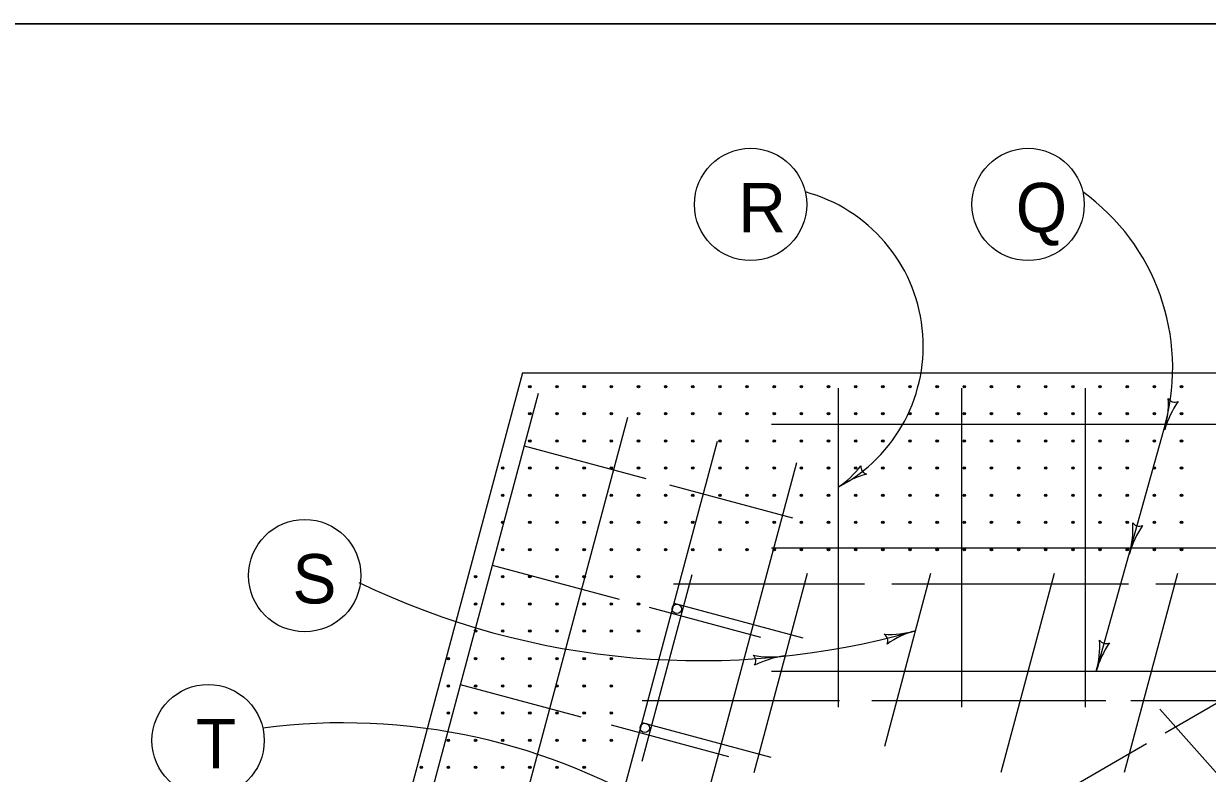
# Model space of a CAD drawing. Extents: x 1007 to 1035.5, y 1000.5 to 1021.5.
# Drawn here: x 1017.55 to 1022.346, y 1018.465 to 1021.5 of the extents above; entities that cross this region are included whole.
import ezdxf

# ---------------------------------------------------------------- set-up
doc = ezdxf.new("R2010")
doc.units = 0
for name, color, linetype in [('Level 1', 7, 'Continuous'), ('Level 10', 7, 'Continuous'), ('Level 11', 7, 'Continuous')]:
    doc.layers.add(name, color=color, linetype=linetype)

msp = doc.modelspace()

# ---------------------------------------------------------------- linework, layer by layer
at = {"layer": 'Level 1'}
for p, q in [((1019.571, 1020.0861), (1017.5996, 1012.7284)), ((1019.571, 1020.0861), (1023.5795, 1020.0861)), ((1019.635, 1020.0028), (1018.6343, 1016.2678)), ((1020.8503, 1020.0236), (1020.8503, 1018.7319)), ((1021.3503, 1020.0236), (1021.3503, 1018.7319)), ((1021.8503, 1020.0236), (1021.8503, 1018.7319)), ((1019.9972, 1019.9057), (1018.9841, 1016.1246)), ((1020.5795, 1019.8778), (1023.1212, 1019.8778)), ((1022.1763, 1019.8819), (1021.8955, 1018.8778)), ((1020.3594, 1019.8086), (1019.3284, 1015.961)), ((1019.5783, 1019.7903), (1020.0703, 1019.6584)), ((1020.6813, 1019.7223), (1019.646, 1015.8583)), ((1020.1668, 1019.6325), (1020.6648, 1019.4991)), ((1020.5795, 1019.3778), (1023.1212, 1019.3778)), ((1019.4488, 1019.3073), (1019.9628, 1019.1695)), ((1020.2576, 1019.2681), (1020.055, 1018.5119)), ((1020.7248, 1019.2735), (1020.5086, 1018.4663)), ((1021.2248, 1019.2735), (1021.0373, 1018.5734)), ((1021.7248, 1019.2735), (1021.5092, 1018.4685)), ((1022.2248, 1019.2735), (1022.0092, 1018.4685)), ((1020.1833, 1019.2318), (1020.9566, 1019.2318)), ((1021.0675, 1019.2318), (1022.0258, 1019.2318)), ((1022.1368, 1019.2318), (1022.7248, 1019.2318)), ((1020.0851, 1019.1368), (1020.5353, 1019.0161)), ((1020.1841, 1019.1533), (1020.7073, 1019.0131)), ((1022.1749, 1018.6289), (1022.9019, 1019.0494)), ((1020.5795, 1018.8778), (1023.1212, 1018.8778)), ((1019.3194, 1018.8243), (1019.8083, 1018.6933)), ((1020.0567, 1018.7597), (1020.8557, 1018.7597)), ((1020.9868, 1018.7597), (1021.935, 1018.7597)), ((1022.0359, 1018.7597), (1022.5983, 1018.7597)), ((1023.0382, 1017.7245), (1022.1533, 1018.7248)), ((1019.9306, 1018.6606), (1020.4059, 1018.5332)), ((1020.0547, 1018.6703), (1020.5778, 1018.5302)), ((1020.8984, 1017.8905), (1022.0994, 1018.5853))]:
    msp.add_line(p, q, dxfattribs=at)
for centre, radius in [((1020.4954, 1020.7681), 0.2274), ((1021.6195, 1020.7681), 0.2274), ((1019.6011, 1020.0306), 0.005), ((1019.6011, 1020.0306), 0.0025), ((1019.7111, 1020.0306), 0.005), ((1019.7111, 1020.0306), 0.0025), ((1019.8211, 1020.0306), 0.005), ((1019.8211, 1020.0306), 0.0025), ((1019.9311, 1020.0306), 0.005), ((1019.9311, 1020.0306), 0.0025), ((1020.0411, 1020.0306), 0.005), ((1020.0411, 1020.0306), 0.0025), ((1020.1511, 1020.0306), 0.005), ((1020.1511, 1020.0306), 0.0025), ((1020.2611, 1020.0306), 0.005), ((1020.2611, 1020.0306), 0.0025), ((1020.3711, 1020.0306), 0.005), ((1020.3711, 1020.0306), 0.0025), ((1020.4811, 1020.0306), 0.005), ((1020.4811, 1020.0306), 0.0025), ((1020.5911, 1020.0306), 0.005), ((1020.5911, 1020.0306), 0.0025), ((1020.7011, 1020.0306), 0.005), ((1020.7011, 1020.0306), 0.0025), ((1020.8111, 1020.0306), 0.005), ((1020.8111, 1020.0306), 0.0025), ((1020.9211, 1020.0306), 0.005), ((1020.9211, 1020.0306), 0.0025), ((1021.0311, 1020.0306), 0.005), ((1021.0311, 1020.0306), 0.0025), ((1021.1411, 1020.0306), 0.005), ((1021.1411, 1020.0306), 0.0025), ((1021.2511, 1020.0306), 0.005), ((1021.2511, 1020.0306), 0.0025), ((1021.3611, 1020.0306), 0.005), ((1021.3611, 1020.0306), 0.0025), ((1021.4711, 1020.0306), 0.005), ((1021.4711, 1020.0306), 0.0025), ((1021.5811, 1020.0306), 0.005), ((1021.5811, 1020.0306), 0.0025), ((1021.6911, 1020.0306), 0.005), ((1021.6911, 1020.0306), 0.0025), ((1021.8011, 1020.0306), 0.005), ((1021.8011, 1020.0306), 0.0025), ((1021.9111, 1020.0306), 0.005), ((1021.9111, 1020.0306), 0.0025), ((1022.0211, 1020.0306), 0.005), ((1022.0211, 1020.0306), 0.0025), ((1022.1311, 1020.0306), 0.005), ((1022.1311, 1020.0306), 0.0025), ((1022.2411, 1020.0306), 0.005), ((1022.2411, 1020.0306), 0.0025), ((1019.6011, 1019.9206), 0.005), ((1019.6011, 1019.9206), 0.0025), ((1019.7111, 1019.9206), 0.005), ((1019.7111, 1019.9206), 0.0025), ((1019.8211, 1019.9206), 0.005), ((1019.8211, 1019.9206), 0.0025), ((1019.9311, 1019.9206), 0.005), ((1019.9311, 1019.9206), 0.0025), ((1020.0411, 1019.9206), 0.005), ((1020.0411, 1019.9206), 0.0025), ((1020.1511, 1019.9206), 0.005), ((1020.1511, 1019.9206), 0.0025), ((1020.2611, 1019.9206), 0.005), ((1020.2611, 1019.9206), 0.0025), ((1020.3711, 1019.9206), 0.005), ((1020.3711, 1019.9206), 0.0025), ((1020.4811, 1019.9206), 0.005), ((1020.4811, 1019.9206), 0.0025), ((1020.5911, 1019.9206), 0.005), ((1020.5911, 1019.9206), 0.0025), ((1020.7011, 1019.9206), 0.005), ((1020.7011, 1019.9206), 0.0025), ((1020.8111, 1019.9206), 0.005), ((1020.8111, 1019.9206), 0.0025), ((1020.9211, 1019.9206), 0.005), ((1020.9211, 1019.9206), 0.0025), ((1021.0311, 1019.9206), 0.005), ((1021.0311, 1019.9206), 0.0025), ((1021.1411, 1019.9206), 0.005), ((1021.1411, 1019.9206), 0.0025), ((1021.2511, 1019.9206), 0.005), ((1021.2511, 1019.9206), 0.0025), ((1021.3611, 1019.9206), 0.005), ((1021.3611, 1019.9206), 0.0025), ((1021.4711, 1019.9206), 0.005), ((1021.4711, 1019.9206), 0.0025), ((1021.5811, 1019.9206), 0.005), ((1021.5811, 1019.9206), 0.0025), ((1021.6911, 1019.9206), 0.005), ((1021.6911, 1019.9206), 0.0025), ((1021.8011, 1019.9206), 0.005), ((1021.8011, 1019.9206), 0.0025), ((1021.9111, 1019.9206), 0.005), ((1021.9111, 1019.9206), 0.0025), ((1022.0211, 1019.9206), 0.005), ((1022.0211, 1019.9206), 0.0025), ((1022.1311, 1019.9206), 0.005), ((1022.1311, 1019.9206), 0.0025), ((1022.2411, 1019.9206), 0.005), ((1022.2411, 1019.9206), 0.0025), ((1019.6011, 1019.8106), 0.005), ((1019.6011, 1019.8106), 0.0025), ((1019.7111, 1019.8106), 0.005), ((1019.7111, 1019.8106), 0.0025), ((1019.8211, 1019.8106), 0.005), ((1019.8211, 1019.8106), 0.0025), ((1019.9311, 1019.8106), 0.005), ((1019.9311, 1019.8106), 0.0025), ((1020.0411, 1019.8106), 0.005), ((1020.0411, 1019.8106), 0.0025), ((1020.1511, 1019.8106), 0.005), ((1020.1511, 1019.8106), 0.0025), ((1020.2611, 1019.8106), 0.005), ((1020.2611, 1019.8106), 0.0025), ((1020.3711, 1019.8106), 0.005), ((1020.3711, 1019.8106), 0.0025), ((1020.4811, 1019.8106), 0.005), ((1020.4811, 1019.8106), 0.0025), ((1020.5911, 1019.8106), 0.005), ((1020.5911, 1019.8106), 0.0025), ((1020.7011, 1019.8106), 0.005), ((1020.7011, 1019.8106), 0.0025), ((1020.8111, 1019.8106), 0.005), ((1020.8111, 1019.8106), 0.0025), ((1020.9211, 1019.8106), 0.005), ((1020.9211, 1019.8106), 0.0025), ((1021.0311, 1019.8106), 0.005), ((1021.0311, 1019.8106), 0.0025), ((1021.1411, 1019.8106), 0.005), ((1021.1411, 1019.8106), 0.0025), ((1021.2511, 1019.8106), 0.005), ((1021.2511, 1019.8106), 0.0025), ((1021.3611, 1019.8106), 0.005), ((1021.3611, 1019.8106), 0.0025), ((1021.4711, 1019.8106), 0.005), ((1021.4711, 1019.8106), 0.0025), ((1021.5811, 1019.8106), 0.005), ((1021.5811, 1019.8106), 0.0025), ((1021.6911, 1019.8106), 0.005), ((1021.6911, 1019.8106), 0.0025), ((1021.8011, 1019.8106), 0.005), ((1021.8011, 1019.8106), 0.0025), ((1021.9111, 1019.8106), 0.005), ((1021.9111, 1019.8106), 0.0025), ((1022.0211, 1019.8106), 0.005), ((1022.0211, 1019.8106), 0.0025), ((1022.1311, 1019.8106), 0.005), ((1022.1311, 1019.8106), 0.0025), ((1022.2411, 1019.8106), 0.005), ((1022.2411, 1019.8106), 0.0025), ((1019.4911, 1019.7006), 0.005), ((1019.4911, 1019.7006), 0.0025), ((1019.6011, 1019.7006), 0.005), ((1019.6011, 1019.7006), 0.0025), ((1019.7111, 1019.7006), 0.005), ((1019.7111, 1019.7006), 0.0025), ((1019.8211, 1019.7006), 0.005), ((1019.8211, 1019.7006), 0.0025), ((1019.9311, 1019.7006), 0.005), ((1019.9311, 1019.7006), 0.0025), ((1020.0411, 1019.7006), 0.005), ((1020.0411, 1019.7006), 0.0025), ((1020.1511, 1019.7006), 0.005), ((1020.1511, 1019.7006), 0.0025), ((1020.2611, 1019.7006), 0.005), ((1020.2611, 1019.7006), 0.0025), ((1020.3711, 1019.7006), 0.005), ((1020.3711, 1019.7006), 0.0025), ((1020.4811, 1019.7006), 0.005), ((1020.4811, 1019.7006), 0.0025), ((1020.5911, 1019.7006), 0.005), ((1020.5911, 1019.7006), 0.0025), ((1020.7011, 1019.7006), 0.005), ((1020.7011, 1019.7006), 0.0025), ((1020.8111, 1019.7006), 0.005), ((1020.8111, 1019.7006), 0.0025), ((1020.9211, 1019.7006), 0.005), ((1020.9211, 1019.7006), 0.0025), ((1021.0311, 1019.7006), 0.005), ((1021.0311, 1019.7006), 0.0025), ((1021.1411, 1019.7006), 0.005), ((1021.1411, 1019.7006), 0.0025), ((1021.2511, 1019.7006), 0.005), ((1021.2511, 1019.7006), 0.0025), ((1021.3611, 1019.7006), 0.005), ((1021.3611, 1019.7006), 0.0025), ((1021.4711, 1019.7006), 0.005), ((1021.4711, 1019.7006), 0.0025), ((1021.5811, 1019.7006), 0.005), ((1021.5811, 1019.7006), 0.0025), ((1021.6911, 1019.7006), 0.005), ((1021.6911, 1019.7006), 0.0025), ((1021.8011, 1019.7006), 0.005), ((1021.8011, 1019.7006), 0.0025), ((1021.9111, 1019.7006), 0.005), ((1021.9111, 1019.7006), 0.0025), ((1022.0211, 1019.7006), 0.005), ((1022.0211, 1019.7006), 0.0025), ((1022.1311, 1019.7006), 0.005), ((1022.1311, 1019.7006), 0.0025), ((1022.2411, 1019.7006), 0.005), ((1022.2411, 1019.7006), 0.0025), ((1019.4911, 1019.5906), 0.005), ((1019.4911, 1019.5906), 0.0025), ((1019.6011, 1019.5906), 0.005), ((1019.6011, 1019.5906), 0.0025), ((1019.7111, 1019.5906), 0.005), ((1019.7111, 1019.5906), 0.0025), ((1019.8211, 1019.5906), 0.005), ((1019.8211, 1019.5906), 0.0025), ((1019.9311, 1019.5906), 0.005), ((1019.9311, 1019.5906), 0.0025), ((1020.0411, 1019.5906), 0.005), ((1020.0411, 1019.5906), 0.0025), ((1020.1511, 1019.5906), 0.005), ((1020.1511, 1019.5906), 0.0025), ((1020.2611, 1019.5906), 0.005), ((1020.2611, 1019.5906), 0.0025), ((1020.3711, 1019.5906), 0.005), ((1020.3711, 1019.5906), 0.0025), ((1020.4811, 1019.5906), 0.005), ((1020.4811, 1019.5906), 0.0025), ((1020.5911, 1019.5906), 0.005), ((1020.5911, 1019.5906), 0.0025), ((1020.7011, 1019.5906), 0.005), ((1020.7011, 1019.5906), 0.0025), ((1020.8111, 1019.5906), 0.005), ((1020.8111, 1019.5906), 0.0025), ((1020.9211, 1019.5906), 0.005), ((1020.9211, 1019.5906), 0.0025), ((1021.0311, 1019.5906), 0.005), ((1021.0311, 1019.5906), 0.0025), ((1021.1411, 1019.5906), 0.005), ((1021.1411, 1019.5906), 0.0025), ((1021.2511, 1019.5906), 0.005), ((1021.2511, 1019.5906), 0.0025), ((1021.3611, 1019.5906), 0.005), ((1021.3611, 1019.5906), 0.0025), ((1021.4711, 1019.5906), 0.005), ((1021.4711, 1019.5906), 0.0025), ((1021.5811, 1019.5906), 0.005), ((1021.5811, 1019.5906), 0.0025), ((1021.6911, 1019.5906), 0.005), ((1021.6911, 1019.5906), 0.0025), ((1021.8011, 1019.5906), 0.005), ((1021.8011, 1019.5906), 0.0025), ((1021.9111, 1019.5906), 0.005), ((1021.9111, 1019.5906), 0.0025), ((1022.0211, 1019.5906), 0.005), ((1022.0211, 1019.5906), 0.0025), ((1022.1311, 1019.5906), 0.005), ((1022.1311, 1019.5906), 0.0025), ((1022.2411, 1019.5906), 0.005), ((1022.2411, 1019.5906), 0.0025), ((1018.689, 1019.2651), 0.2274), ((1019.4911, 1019.4806), 0.005), ((1019.4911, 1019.4806), 0.0025), ((1019.6011, 1019.4806), 0.005), ((1019.6011, 1019.4806), 0.0025), ((1019.7111, 1019.4806), 0.005), ((1019.7111, 1019.4806), 0.0025), ((1019.8211, 1019.4806), 0.005), ((1019.8211, 1019.4806), 0.0025), ((1019.9311, 1019.4806), 0.005), ((1019.9311, 1019.4806), 0.0025), ((1020.0411, 1019.4806), 0.005), ((1020.0411, 1019.4806), 0.0025), ((1020.1511, 1019.4806), 0.005), ((1020.1511, 1019.4806), 0.0025), ((1020.2611, 1019.4806), 0.005), ((1020.2611, 1019.4806), 0.0025), ((1020.3711, 1019.4806), 0.005), ((1020.3711, 1019.4806), 0.0025), ((1020.4811, 1019.4806), 0.005), ((1020.4811, 1019.4806), 0.0025), ((1020.5911, 1019.4806), 0.005), ((1020.5911, 1019.4806), 0.0025), ((1020.7011, 1019.4806), 0.005), ((1020.7011, 1019.4806), 0.0025), ((1020.8111, 1019.4806), 0.005), ((1020.8111, 1019.4806), 0.0025), ((1020.9211, 1019.4806), 0.005), ((1020.9211, 1019.4806), 0.0025), ((1021.0311, 1019.4806), 0.005), ((1021.0311, 1019.4806), 0.0025), ((1021.1411, 1019.4806), 0.005), ((1021.1411, 1019.4806), 0.0025), ((1021.2511, 1019.4806), 0.005), ((1021.2511, 1019.4806), 0.0025), ((1021.3611, 1019.4806), 0.005), ((1021.3611, 1019.4806), 0.0025), ((1021.4711, 1019.4806), 0.005), ((1021.4711, 1019.4806), 0.0025), ((1021.5811, 1019.4806), 0.005), ((1021.5811, 1019.4806), 0.0025), ((1021.6911, 1019.4806), 0.005), ((1021.6911, 1019.4806), 0.0025), ((1021.8011, 1019.4806), 0.005), ((1021.8011, 1019.4806), 0.0025), ((1021.9111, 1019.4806), 0.005), ((1021.9111, 1019.4806), 0.0025), ((1022.0211, 1019.4806), 0.005), ((1022.0211, 1019.4806), 0.0025), ((1022.1311, 1019.4806), 0.005), ((1022.1311, 1019.4806), 0.0025), ((1022.2411, 1019.4806), 0.005), ((1022.2411, 1019.4806), 0.0025), ((1019.4911, 1019.3706), 0.005), ((1019.4911, 1019.3706), 0.0025), ((1019.6011, 1019.3706), 0.005), ((1019.6011, 1019.3706), 0.0025), ((1019.7111, 1019.3706), 0.005), ((1019.7111, 1019.3706), 0.0025), ((1019.8211, 1019.3706), 0.005), ((1019.8211, 1019.3706), 0.0025), ((1019.9311, 1019.3706), 0.005), ((1019.9311, 1019.3706), 0.0025), ((1020.0411, 1019.3706), 0.005), ((1020.0411, 1019.3706), 0.0025), ((1020.1511, 1019.3706), 0.005), ((1020.1511, 1019.3706), 0.0025), ((1020.2611, 1019.3706), 0.005), ((1020.2611, 1019.3706), 0.0025), ((1020.3711, 1019.3706), 0.005), ((1020.3711, 1019.3706), 0.0025), ((1020.4811, 1019.3706), 0.005), ((1020.4811, 1019.3706), 0.0025), ((1020.5911, 1019.3706), 0.005), ((1020.5911, 1019.3706), 0.0025), ((1020.7011, 1019.3706), 0.005), ((1020.7011, 1019.3706), 0.0025), ((1020.8111, 1019.3706), 0.005), ((1020.8111, 1019.3706), 0.0025), ((1020.9211, 1019.3706), 0.005), ((1020.9211, 1019.3706), 0.0025), ((1021.0311, 1019.3706), 0.005), ((1021.0311, 1019.3706), 0.0025), ((1021.1411, 1019.3706), 0.005), ((1021.1411, 1019.3706), 0.0025), ((1021.2511, 1019.3706), 0.005), ((1021.2511, 1019.3706), 0.0025), ((1021.3611, 1019.3706), 0.005), ((1021.3611, 1019.3706), 0.0025), ((1021.4711, 1019.3706), 0.005), ((1021.4711, 1019.3706), 0.0025), ((1021.5811, 1019.3706), 0.005), ((1021.5811, 1019.3706), 0.0025), ((1021.6911, 1019.3706), 0.005), ((1021.6911, 1019.3706), 0.0025), ((1021.8011, 1019.3706), 0.005), ((1021.8011, 1019.3706), 0.0025), ((1021.9111, 1019.3706), 0.005), ((1021.9111, 1019.3706), 0.0025), ((1022.0211, 1019.3706), 0.005), ((1022.0211, 1019.3706), 0.0025), ((1022.1311, 1019.3706), 0.005), ((1022.1311, 1019.3706), 0.0025), ((1022.2411, 1019.3706), 0.005), ((1022.2411, 1019.3706), 0.0025), ((1019.3811, 1019.2606), 0.005), ((1019.3811, 1019.2606), 0.0025), ((1019.4911, 1019.2606), 0.005), ((1019.4911, 1019.2606), 0.0025), ((1019.6011, 1019.2606), 0.005), ((1019.6011, 1019.2606), 0.0025), ((1019.7111, 1019.2606), 0.005), ((1019.7111, 1019.2606), 0.0025), ((1019.8211, 1019.2606), 0.005), ((1019.8211, 1019.2606), 0.0025), ((1019.9311, 1019.2606), 0.005), ((1019.9311, 1019.2606), 0.0025), ((1020.0411, 1019.2606), 0.005), ((1020.0411, 1019.2606), 0.0025), ((1019.3811, 1019.1506), 0.005), ((1019.3811, 1019.1506), 0.0025), ((1019.4911, 1019.1506), 0.005), ((1019.4911, 1019.1506), 0.0025), ((1019.6011, 1019.1506), 0.005), ((1019.6011, 1019.1506), 0.0025), ((1019.7111, 1019.1506), 0.005), ((1019.7111, 1019.1506), 0.0025), ((1019.8211, 1019.1506), 0.005), ((1019.8211, 1019.1506), 0.0025), ((1019.9311, 1019.1506), 0.005), ((1019.9311, 1019.1506), 0.0025), ((1020.0411, 1019.1506), 0.005), ((1020.0411, 1019.1506), 0.0025), ((1020.1969, 1019.1306), 0.0189), ((1019.3811, 1019.0406), 0.005), ((1019.3811, 1019.0406), 0.0025), ((1019.4911, 1019.0406), 0.005), ((1019.4911, 1019.0406), 0.0025), ((1019.6011, 1019.0406), 0.005), ((1019.6011, 1019.0406), 0.0025), ((1019.7111, 1019.0406), 0.005), ((1019.7111, 1019.0406), 0.0025), ((1019.8211, 1019.0406), 0.005), ((1019.8211, 1019.0406), 0.0025), ((1019.9311, 1019.0406), 0.005), ((1019.9311, 1019.0406), 0.0025), ((1020.0411, 1019.0406), 0.005), ((1020.0411, 1019.0406), 0.0025), ((1019.2711, 1018.9286), 0.005), ((1019.2711, 1018.9286), 0.0025), ((1019.3811, 1018.9286), 0.005), ((1019.3811, 1018.9286), 0.0025), ((1019.4911, 1018.9286), 0.005), ((1019.4911, 1018.9286), 0.0025), ((1019.6011, 1018.9286), 0.005), ((1019.6011, 1018.9286), 0.0025), ((1019.7111, 1018.9286), 0.005), ((1019.7111, 1018.9286), 0.0025), ((1019.8211, 1018.9286), 0.005), ((1019.8211, 1018.9286), 0.0025), ((1019.9311, 1018.9286), 0.005), ((1019.9311, 1018.9286), 0.0025), ((1018.2977, 1018.5972), 0.2274), ((1019.2711, 1018.8186), 0.005), ((1019.2711, 1018.8186), 0.0025), ((1019.3811, 1018.8186), 0.005), ((1019.3811, 1018.8186), 0.0025), ((1019.4911, 1018.8186), 0.005), ((1019.4911, 1018.8186), 0.0025), ((1019.6011, 1018.8186), 0.005), ((1019.6011, 1018.8186), 0.0025), ((1019.7111, 1018.8186), 0.005), ((1019.7111, 1018.8186), 0.0025), ((1019.8211, 1018.8186), 0.005), ((1019.8211, 1018.8186), 0.0025), ((1019.9311, 1018.8186), 0.005), ((1019.9311, 1018.8186), 0.0025), ((1019.2711, 1018.7086), 0.005), ((1019.2711, 1018.7086), 0.0025), ((1019.3811, 1018.7086), 0.005), ((1019.3811, 1018.7086), 0.0025), ((1019.4911, 1018.7086), 0.005), ((1019.4911, 1018.7086), 0.0025), ((1019.6011, 1018.7086), 0.005), ((1019.6011, 1018.7086), 0.0025), ((1019.7111, 1018.7086), 0.005), ((1019.7111, 1018.7086), 0.0025), ((1019.8211, 1018.7086), 0.005), ((1019.8211, 1018.7086), 0.0025), ((1019.9311, 1018.7086), 0.005), ((1019.9311, 1018.7086), 0.0025), ((1020.0665, 1018.6487), 0.0189), ((1019.2711, 1018.5986), 0.005), ((1019.2711, 1018.5986), 0.0025), ((1019.3811, 1018.5986), 0.005), ((1019.3811, 1018.5986), 0.0025), ((1019.4911, 1018.5986), 0.005), ((1019.4911, 1018.5986), 0.0025), ((1019.6011, 1018.5986), 0.005), ((1019.6011, 1018.5986), 0.0025), ((1019.7111, 1018.5986), 0.005), ((1019.7111, 1018.5986), 0.0025), ((1019.8211, 1018.5986), 0.005), ((1019.8211, 1018.5986), 0.0025), ((1019.9311, 1018.5986), 0.005), ((1019.9311, 1018.5986), 0.0025), ((1019.1611, 1018.4886), 0.005), ((1019.2711, 1018.4886), 0.005), ((1019.3811, 1018.4886), 0.005), ((1019.4911, 1018.4886), 0.005), ((1019.6011, 1018.4886), 0.005), ((1019.7111, 1018.4886), 0.005), ((1019.8211, 1018.4886), 0.005), ((1019.1611, 1018.4886), 0.0025), ((1019.2711, 1018.4886), 0.0025), ((1019.3811, 1018.4886), 0.0025), ((1019.4911, 1018.4886), 0.0025), ((1019.6011, 1018.4886), 0.0025), ((1019.7111, 1018.4886), 0.0025), ((1019.8211, 1018.4886), 0.0025)]:
    msp.add_circle(centre, radius, dxfattribs=at)
for centre, radius, start, end in [((1020.5483, 1020.1946), 0.6465, 297.8555, 74.8548), ((1021.3276, 1020.1067), 0.8779, 345.1633, 54.1928), ((1021.797, 1019.961), 0.3909, 344.3798, 3.0486), ((1022.2136, 1019.9989), 0.0313, 213.1544, 295.2711), ((1022.55, 1019.7505), 0.3909, 145.727, 164.3737), ((1021.797, 1019.961), 0.3909, 344.3676, 344.3798), ((1020.6312, 1019.9467), 0.3909, 304.0987, 322.7675), ((1020.9735, 1019.7063), 0.0313, 172.8733, 254.99), ((1021.0695, 1019.2993), 0.3909, 105.4458, 124.0926), ((1020.6312, 1019.9467), 0.3909, 304.0864, 304.0987), ((1021.6535, 1019.4586), 0.3909, 344.3798, 3.0486), ((1022.4065, 1019.2481), 0.3909, 145.727, 164.3737), ((1022.0701, 1019.4965), 0.0313, 213.1544, 295.2711), ((1021.6535, 1019.4586), 0.3909, 344.3676, 344.3798), ((1020.2931, 1022.1019), 3.1811, 244.1975, 285.868), ((1021.0559, 1019.4181), 0.3909, 267.2151, 285.8619), ((1021.0198, 1019.0015), 0.0313, 334.6426, 56.7593), ((1021.2697, 1018.666), 0.3909, 105.868, 124.5368), ((1021.2697, 1018.666), 0.3909, 105.8557, 105.868), ((1021.519, 1018.983), 0.3909, 344.3798, 3.0486), ((1022.272, 1018.7725), 0.3909, 145.727, 164.3737), ((1021.9356, 1019.0209), 0.0313, 213.1544, 295.2711), ((1020.5774, 1019.3269), 0.3909, 259.3998, 278.0466), ((1020.485, 1018.9191), 0.0313, 326.8273, 48.944), ((1020.6869, 1018.5528), 0.3909, 98.0527, 116.7215), ((1020.6869, 1018.5528), 0.3909, 98.0405, 98.0527), ((1021.519, 1018.983), 0.3909, 344.3676, 344.3798), ((1018.8445, 1016.1695), 2.4995, 57.691, 97.4724)]:
    msp.add_arc(centre, radius, start, end, dxfattribs=at)
at = {"layer": 'Level 10'}
msp.add_line((1007, 1021.5), (1035.5, 1021.5), dxfattribs=at)
at = {"layer": 'Level 11'}
msp.add_lwpolyline([(1007, 1000.5), (1035.5, 1000.5), (1035.5, 1021.5), (1007, 1021.5)], close=True, dxfattribs=at)

# ---------------------------------------------------------------- texts
at = {"layer": 'Level 1'}
for s, p in [('R', (1020.4456, 1020.6554)), ('Q', (1021.5697, 1020.6554)), ('S', (1018.6392, 1019.1524)), ('T', (1018.2478, 1018.4845))]:
    msp.add_text(s, height=0.2, dxfattribs=at).set_placement(p)

doc.saveas('drawing.dxf')
